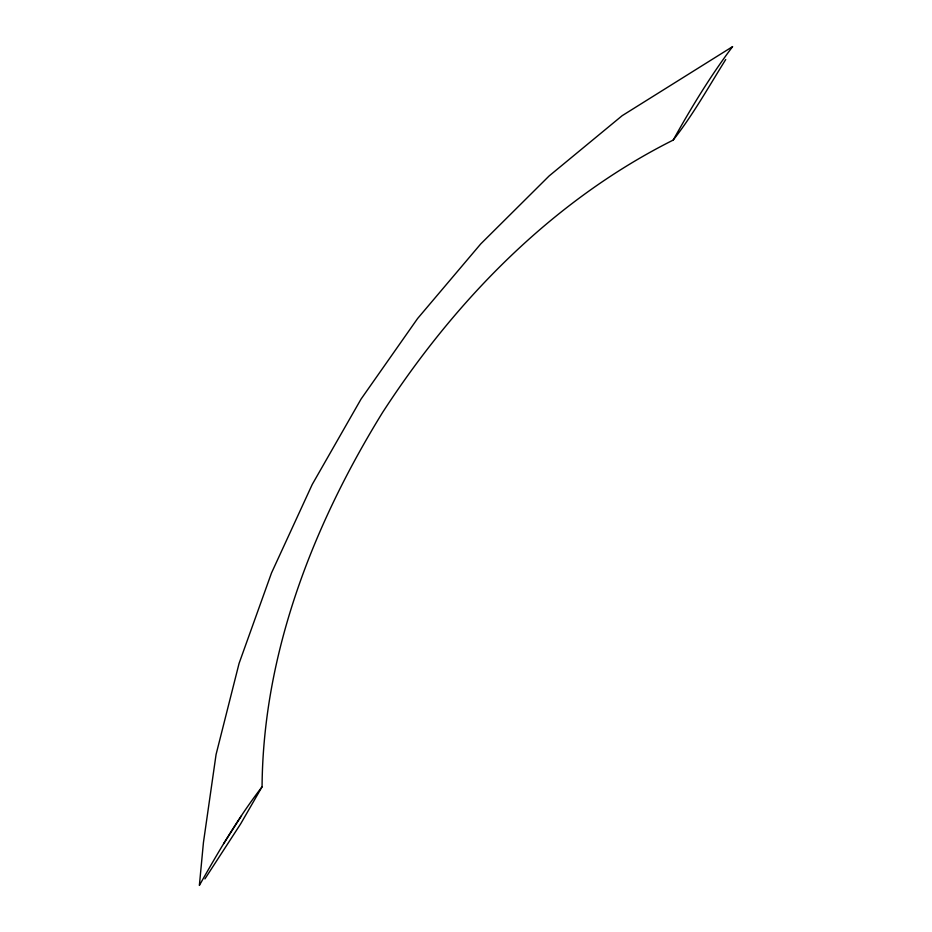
<?xml version="1.0" encoding="UTF-8"?>
<svg xmlns="http://www.w3.org/2000/svg" width="932" height="932" viewBox="0 0 932 932"><rect width="100%" height="100%" fill="white"/><g stroke="black" fill="none" stroke-linecap="round" stroke-linejoin="round"><path stroke-width="1.4" d="M204.912 878.899L240.654 823.876L262.067 786.794C263.022 653.355 313.234 524.786 382.609 412.422C455.527 300.034 552.478 200.59 673.184 140.091C693 114.904 708.716 86.653 725.725 59.52M673.184 140.091C691.136 107.879 710.37 76.016 732.622 46.6L622.168 115.684L549.158 175.927L480.737 243.928L417.606 318.511L361.045 399.094L312.232 484.454L271.503 572.97L239.081 663.386L216.073 754.489L203.432 842.563L199.378 885.4C218.507 851.568 238.324 817.609 262.067 786.794M223.657 843.693L241.493 815.745"/></g></svg>
